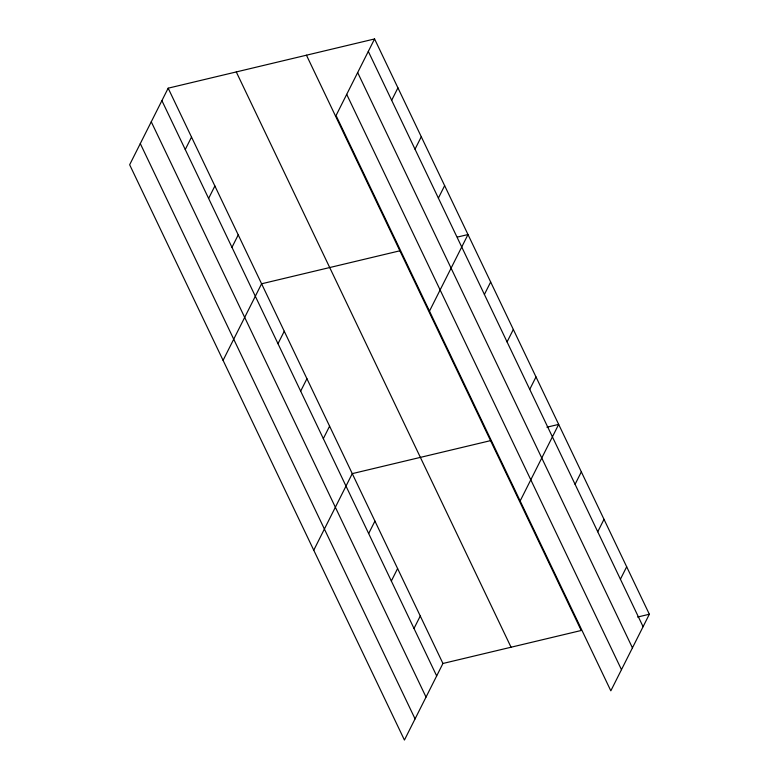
<?xml version="1.0" encoding="UTF-8"?>
<svg xmlns="http://www.w3.org/2000/svg" width="779" height="779" viewBox="0 0 779 779"><rect width="100%" height="100%" fill="white"/><g stroke="black" fill="none" stroke-linecap="round" stroke-linejoin="round"><path stroke-width="1.17" d="M374.572 38.95L336.061 115.526L610.833 690.817L649.345 614.241L374.572 38.95L168.167 88.183L129.655 164.758L404.428 740.05L442.939 663.474L581.231 630.484L306.459 55.202M185.256 149.539L191.517 137.085M208.616 198.441L214.877 185.986M231.967 247.342L238.228 234.888M223.076 360.356L261.588 283.79L399.88 250.799M391.671 100.306L397.933 87.852M277.996 343.705L284.257 331.25M415.022 149.198L421.283 136.753M300.665 391.165L306.926 378.711M438.382 198.1L444.643 185.645M323.334 438.626L329.595 426.171M429.482 311.123L467.994 234.547L457.429 237.069M313.752 550.208L352.264 473.632L490.556 440.641M484.402 294.462L490.663 282.008M368.671 533.547L374.933 521.093M507.071 341.923L513.332 329.468M391.34 581.007L397.602 568.553M529.739 389.383L536.001 376.929M414 628.468L420.271 616.014M520.158 500.965L558.67 424.399L546.926 427.194M575.077 484.314L581.338 471.86M597.746 531.775L604.007 519.32M620.415 579.235L626.676 566.781M637.602 617.046L649.345 614.241M368.311 51.404L643.084 626.696M357.668 72.564L632.441 647.855M346.704 94.366L621.476 669.658M236.28 71.941L511.053 647.232M168.167 88.183L442.939 663.474M161.905 100.637L436.668 675.929M151.262 121.797L426.035 697.088M140.298 143.599L415.071 718.89"/></g></svg>
